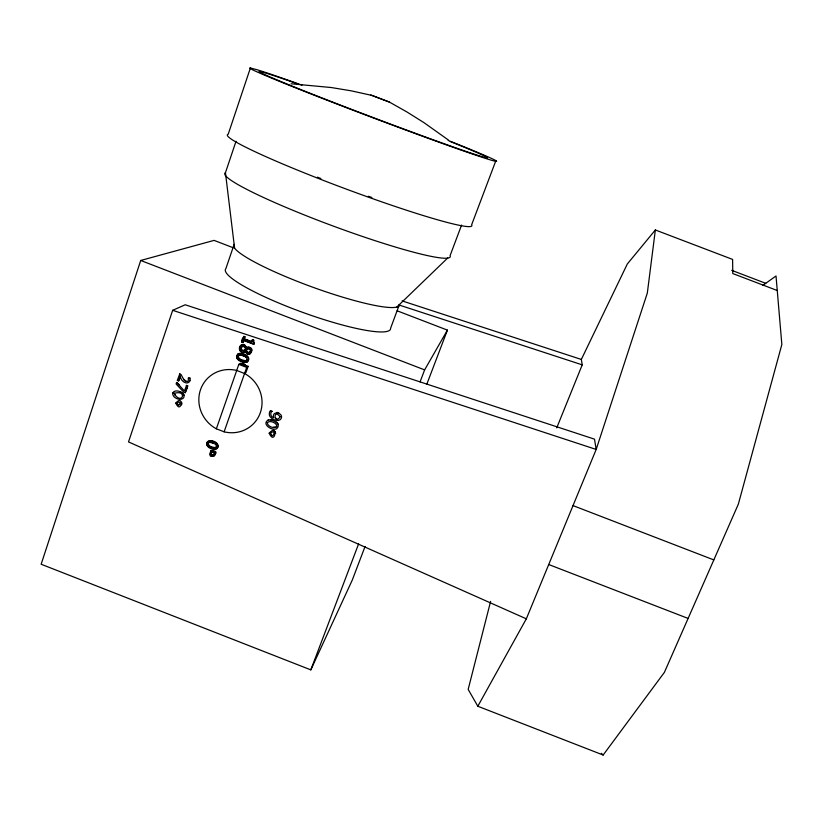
<?xml version="1.0" encoding="UTF-8"?>
<svg xmlns="http://www.w3.org/2000/svg" width="823" height="823" viewBox="0 0 823 823"><rect width="100%" height="100%" fill="white"/><g stroke="black" fill="none" stroke-linecap="round" stroke-linejoin="round"><path stroke-width="1.23" d="M777.251 290.519L732.779 273.555L732.604 259.42L655.355 229.977L647.32 293.07L596.181 449.451L526.329 618.824L477.824 706.247L603.156 755.03L664.408 672.35L738.344 504.149L781.85 344.487L776.017 275.972L762.684 285.499M214.145 454.142C214.011 448.525 207.591 455.376 213.28 455.078L214.093 454.45M250.264 351.431L250.285 349.919L249.235 348.921A1.749 1.687 48.9 0 0 247.713 349.014M174.301 393.209L175.443 395.616M236.736 356.431L237.868 354.085M181.852 403.846L181.472 404.937M490.601 601.418L468.174 689.396L477.824 706.247M253.679 340.074C252.332 342.965 254.502 344.868 253.679 340.074L252.373 339.848L251.663 341.884L244.081 338.963C246.437 333.469 241.026 338.613 241.725 341.957L243.155 342.224L243.855 340.238L254.04 344.158L254.441 342.996M189.979 380.175L189.496 381.594M233.228 247.754L214.083 240.388L140.712 260.469L41.15 564.239L310.816 669.871L352.275 580.071L365.083 546.431M302 85.16A131.762 2.994 20.7 0 0 257.702 69.924L250.398 67.97L228.197 134.252A130.415 9.372 20.4 0 0 346.524 189.187A130.415 9.372 20.4 0 0 471.63 224.802L495.868 160.711M172.665 310.312L596.181 449.451L594.484 439.153L185.216 304.777L172.665 310.312L128.511 441.92L526.329 618.824M234.586 248.093L225.44 172.717L236.026 141.247M187.49 386.892L185.268 392.694L183.663 392.077L176.101 383.981L176.616 382.458L179.537 385.092M180.258 376.595L178.838 380.761L177.284 380.493L179.836 373.745M178.519 380.967L180.288 375.751C180.36 382.592 190.648 386.748 190.072 377.942M179.517 373.94L181.019 374.516L184.342 380.565L187.387 381.656C189.763 380.936 186.667 375.998 189.763 378.148M186.615 385.287L184.434 390.966L176.616 382.458M185.268 392.694L187.87 385.771M241.725 341.957L243.917 336.309M242.878 342.409L243.855 340.238M244.081 338.963L245.069 336.751M216.346 428.804L238.835 364.373L240.337 363.303L248.114 366.358L245.984 372.428L244.554 373.498L224.113 431.818L216.346 428.804A32.282 30.924 44.9 0 1 200.545 389.608A32.282 30.924 44.9 0 1 236.715 370.463L244.554 373.498A32.282 30.924 44.9 0 1 260.325 412.724A32.282 30.924 44.9 0 1 224.113 431.818M251.663 341.884L252.64 339.673M243.577 340.413L253.772 344.343L254.184 343.17M244.554 373.498L246.705 367.408L248.114 366.358M272.012 411.243C269.625 413.167 270.788 416.932 273.606 417.734C271.384 409.36 285.571 413.29 280.499 419.514C277.269 422.096 272.413 419.463 270.109 416.747C268.565 415.183 269.183 409.206 271.981 411.325M461.58 225.08L450.099 255.583A120.158 11.748 20.3 0 1 333.541 226.181A120.158 11.748 20.3 0 1 225.44 172.717M310.816 669.871L358.612 543.88M420.069 381.893L424.627 369.897L447.414 330.126L397.159 310.796M426.828 384.197L447.414 330.126M556.739 427.857L582.221 364.846L581.336 359.435L627.321 263.977L655.355 229.977M207.345 441.941L207.015 445.058M246.879 360.32C248.268 356.431 241.499 354.692 238.598 355.289M247.425 359.579L246.499 360.69M238.475 355.474C237.024 359.332 243.485 360.608 246.283 360.7M216.377 447.321C217.694 443.69 211.624 442.507 208.98 442.373M216.922 446.56C214.998 450.068 205.133 445.891 208.795 442.301M250.542 351.246C249.708 353.653 246.396 352.841 245.954 350.66L246.879 349.744M213.805 454.708L214.433 453.874M240.625 345.711C238.258 348.15 240.285 353.016 243.855 352.244M210.626 451.23L210.194 454.389M241.437 346.802L241.016 349.333L243.577 350.66M247.486 361.719C251.571 356.554 242.456 352.553 238.248 353.828M216.953 448.638C220.903 443.648 211.388 439.369 207.55 441.601M245.048 349.559L246.046 348.561C243.433 341.411 236.88 352.131 244.122 350.413M250.243 353.643L251.632 350.454A3.508 3.385 48.9 0 0 251.077 348.53L248.011 347.193M244.493 350.114L245.316 349.374M241.149 345.197C237.106 347.429 240.501 354.734 244.678 351.863M396.861 307.041L447.733 257.969M246.612 349.929L247.486 349.168M211.027 450.881C205.411 464.007 224.957 449.512 210.739 451.138M214.268 455.88C217.046 453.967 214.175 449.42 211.223 450.86M244.4 352.049L245.532 351.215L246.252 352.923M250.13 351.997L248.093 352.47L246.221 350.475M243.845 350.608L244.77 349.929M241.478 345.012C245.007 342.029 246.108 349.199 247.548 347.306M247.219 349.353L247.98 348.829A1.749 1.687 48.9 0 1 249.503 348.736L250.552 349.734M249.719 354.013L251.344 352.388L251.91 350.269A3.508 3.374 48.9 0 0 251.344 348.345L249.03 346.956L247.281 347.481M245.264 351.4L247.322 354.137L249.986 353.818M246.807 362.161C253 357.686 243.124 351.884 238.536 353.643C232.261 358.149 242.559 364.229 247.085 361.955M240.872 345.382L241.756 344.827M240.913 364.424L244.04 363.889L246.005 366.07M241.489 346.709L243.803 346.534L245.779 348.746M246.777 360.495C243.145 363.097 233.321 355.906 240.728 354.888M216.305 447.403C213.558 447.959 207.129 446.323 208.425 442.651L210.554 442.116M214.062 455.891L211.326 455.644M268.761 419.771C260.901 423.444 271.323 431.036 276.487 428.834C282.351 424.082 272.228 418.629 267.67 420.286M216.603 448.782L213.887 448.947M213.569 454.81C210.667 455.963 210.277 450.613 213.342 451.673M249.41 354.055L246.879 353.54M241.993 363.931L244.328 364.363L245.521 365.7M275.921 427.281L273.709 427.106M242.116 344.786L245.059 345.434L246.468 347.995M246.272 362.202L242.97 361.853L238.104 359.476M291.064 83.771L331.288 87.536L351.143 90.818L372.078 95.447L389.423 102.083L406.922 111.959L423.907 122.606L448.37 140.003M276.929 412.374L278.812 412.735M270.89 419.843L272.187 420.152M272.958 430.347L274.666 431.19M402.118 300.899L581.336 359.435M399.227 305.055L582.221 364.846M276.795 418.588L275.273 418.053M241.52 355.063L246.231 357.028M212.704 448.658L207.437 445.757M211.305 442.29L213.198 442.949M731.709 270.335L765.74 283.318M140.712 260.469L424.627 369.897M243.639 336.484L244.791 336.926M252.373 339.848L253.412 340.249M244.359 338.788L251.931 341.71M242.003 341.782L243.155 342.224M238.835 364.373L246.705 367.408M573.024 505.6L713.829 559.918M270.263 410.914L271.755 411.49M186.296 385.493L187.562 385.987M548.725 564.527L688.11 618.433M179.826 391.522L183.148 393.332L184.434 395.431M389.423 102.083L370.782 95.015M186.173 381.45L183.92 379.372M243.351 365.258L243.989 365.638M178.437 404.937L177.254 403.393M271.929 435.151L270.849 434.174M276.291 421.932L278.39 424.082M215.78 444.153L216.974 445.49M601.335 753.302L603.156 755.03M213.939 452.033L214.35 452.568M237.425 358.787L236.746 357.264M275.077 431.643L275.705 433.371M181.574 402.19L181.873 403.291M450.232 141.515A122.071 2.778 20.7 0 1 414.36 132.935A122.071 2.778 20.7 0 1 259.523 71.416L266.107 73.154A122.071 2.778 20.7 0 1 298.554 84.193M448.175 140.435A131.762 2.994 20.7 0 1 421.88 135.99A131.762 2.994 20.7 0 1 250.398 67.97M371.852 197.51A120.816 8.672 20.4 0 1 368.323 196.255M320.847 178.509A120.816 8.672 20.4 0 1 317.421 177.161M280.139 416.767C273.956 426.098 272.825 407.55 280.139 416.767M175.793 403.085C181.358 415.306 184.249 393.229 175.793 403.085M269.162 433.176C275.098 446.416 278.513 422.528 269.162 433.176M177.027 402.941C178.694 409.669 182.48 398.98 177.027 402.941M270.51 433.021C272.454 441.282 277.248 428.104 270.51 433.021M173.982 393.425C182.161 406.325 188.025 389.063 173.982 393.425M267.31 422.724C267.156 426.345 274.604 429.287 276.857 426.407C277.012 422.785 269.563 419.833 267.31 422.724M172.789 392.962C171.657 397.931 181.595 401.902 183.941 397.272C185.093 392.304 175.124 388.322 172.789 392.962M206.686 442.969C205.596 448.082 215.78 451.93 218.105 447.012C219.206 441.92 208.991 438.031 206.686 442.969M234.144 244.4L225.852 268.668A87.763 14.114 19.9 0 0 303.276 312.586A87.763 14.114 19.9 0 0 390.616 328.212L399.422 304.489A88.102 12.582 20 0 1 312.37 287.062A88.102 12.582 20 0 1 234.144 244.4"/></g></svg>
